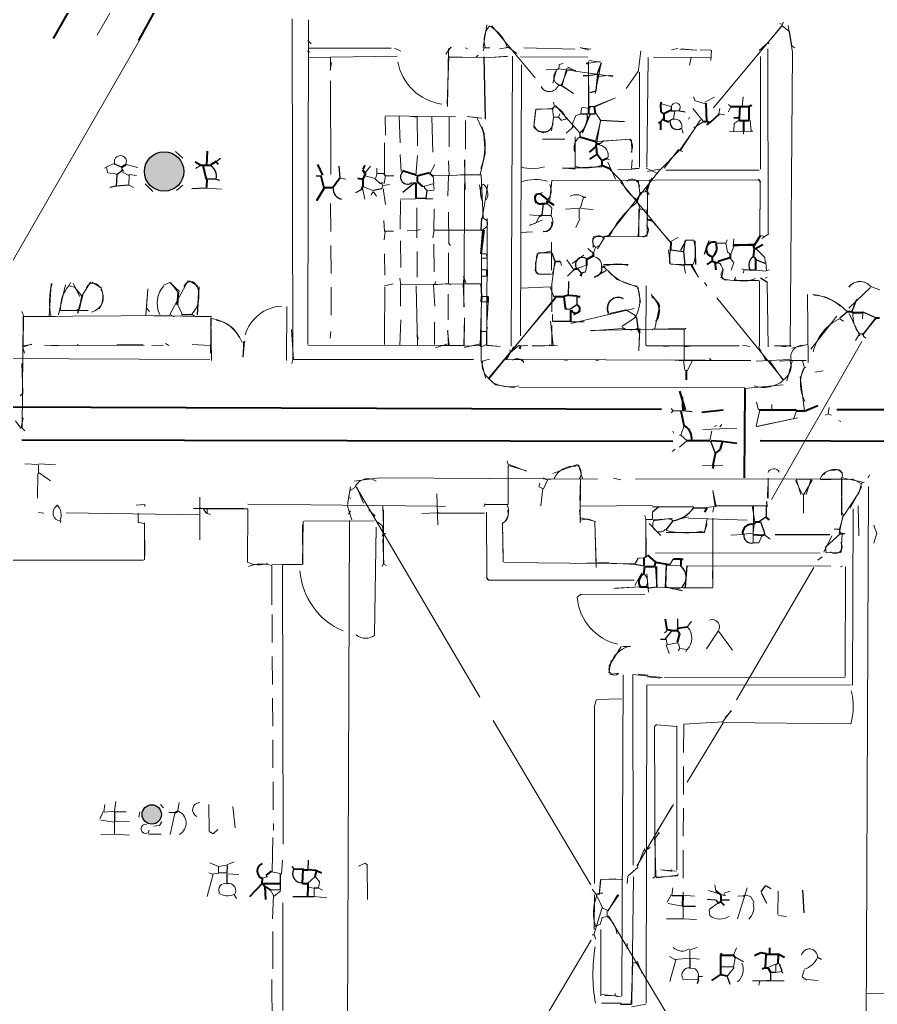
# Model space of a CAD drawing. Header units: millimetres. Extents: x -23299 to 140949, y -27274 to 87783.
# Drawn here: x 34477 to 48151, y 6470 to 22168 of the extents above; entities that cross this region are included whole.
import ezdxf

# ---------------------------------------------------------------- set-up
doc = ezdxf.new("R2010")
doc.units = ezdxf.units.MM
doc.linetypes.add('DASHED', pattern=[666.674799, 446.523571, -220.151228])
for name, color, linetype, lineweight in [('A_DASHED', 8, 'DASHED', 18), ('A_HATCH', 252, 'CONTINUOUS', 15), ('A_MED', 9, 'CONTINUOUS', 20), ('A_THIN', 8, 'CONTINUOUS', 15), ('P_DASHED', 200, 'DASHED', 20), ('P_NOMARK', 6, 'CONTINUOUS', 35), ('SYM', 4, 'CONTINUOUS', 25), ('TEXT_SHAPE', 7, 'CONTINUOUS', 30)]:
    doc.layers.add(name, color=color, linetype=linetype, lineweight=lineweight)

msp = doc.modelspace()

# ---------------------------------------------------------------- hatches: boundary and pattern name
at = {"layer": 'TEXT_SHAPE'}
h = msp.add_hatch(color=7, dxfattribs=at)
h.dxf.hatch_style = 1
edge = h.paths.add_edge_path()
edge.add_arc((36780, 19748), 314, 0, 360)
h = msp.add_hatch(color=7, dxfattribs=at)
h.dxf.hatch_style = 1
edge = h.paths.add_edge_path()
edge.add_arc((36583, 9497), 154, 0, 360)

# ---------------------------------------------------------------- linework, layer by layer
at = {"layer": 'A_DASHED', "lineweight": 15}
for p, q in [((39433, 19236), (39446, 17398)), ((38501, 12684), (38522, 9246))]:
    msp.add_line(p, q, dxfattribs=at)
at = {"layer": 'A_HATCH', "lineweight": 15}
for p, q in [((40308, 20326), (40307, 20626)), ((40527, 20627), (40546, 20206)), ((40816, 20615), (40818, 20155)), ((41049, 20615), (41067, 20053)), ((41324, 20615), (41326, 20138)), ((40549, 18641), (40554, 18215)), ((41079, 18590), (41084, 18147)), ((40295, 18436), (40298, 18096)), ((40816, 18470), (40813, 18062)), ((41316, 18453), (41313, 17960))]:
    msp.add_line(p, q, dxfattribs=at)
at = {"layer": 'A_HATCH', "lineweight": 20}
for p, q in [((41586, 20563), (41585, 20104)), ((41878, 20342), (41900, 20036))]:
    msp.add_line(p, q, dxfattribs=at)
at = {"layer": 'A_MED', "lineweight": 20}
for p, q in [((35715, 21922), (37690, 25384)), ((39080, 22164), (39084, 21721)), ((41925, 22087), (41869, 21723)), ((46634, 22094), (46634, 22060)), ((46638, 22066), (46751, 21981)), ((46731, 22076), (46798, 21652)), ((36381, 21829), (33900, 17517)), ((46751, 21976), (46786, 21753)), ((44380, 21669), (44340, 21329)), ((46790, 21753), (46835, 21719)), ((42244, 21581), (41890, 21557)), ((43536, 21572), (42464, 21573)), ((43556, 21519), (43735, 21488)), ((44497, 21567), (44475, 19814)), ((46287, 21580), (46286, 19785)), ((46764, 16954), (46800, 21651)), ((43038, 21374), (42979, 21156)), ((43935, 21264), (43074, 21385)), ((43214, 21367), (43110, 21118)), ((43196, 21379), (43125, 21124)), ((43193, 21387), (43346, 21357)), ((43212, 21415), (43345, 21348)), ((43547, 21476), (43732, 21501)), ((43652, 20991), (43748, 21481)), ((39434, 21194), (39439, 19698)), ((43686, 21260), (43937, 21281)), ((44361, 21329), (44358, 19814)), ((43097, 21130), (43309, 20990)), ((46013, 20938), (45998, 20784)), ((42704, 20729), (42673, 20462)), ((42987, 20750), (42703, 20735)), ((42969, 20745), (42715, 20740)), ((43003, 20784), (42969, 20750)), ((42974, 20751), (42989, 20615)), ((43562, 20784), (43630, 20784)), ((44701, 20830), (44869, 20776)), ((45210, 20754), (45377, 20548)), ((45237, 20877), (45406, 20826)), ((45813, 20785), (45780, 20699)), ((45781, 20818), (45815, 20784)), ((41612, 20624), (41778, 20605)), ((41773, 20596), (41888, 20344)), ((42700, 20717), (42674, 20462)), ((42957, 20398), (42988, 20614)), ((42985, 20614), (43070, 20614)), ((43089, 20665), (43068, 20615)), ((43068, 20612), (43117, 20560)), ((43339, 20632), (43292, 20511)), ((43426, 20666), (43340, 20633)), ((43661, 20676), (43737, 20568)), ((44917, 20716), (45002, 20716)), ((45629, 20668), (45713, 20650)), ((46122, 20565), (46141, 20393)), ((43288, 20446), (43188, 20359)), ((43742, 20560), (43656, 20224)), ((43739, 20561), (43672, 20185)), ((45035, 20427), (45053, 20359)), ((43798, 20230), (44203, 20265)), ((44231, 20251), (44239, 20052)), ((46135, 20381), (45796, 20385)), ((46016, 20392), (46016, 20341)), ((46135, 20392), (46169, 20392)), ((44982, 20098), (44754, 19802)), ((40822, 20003), (40791, 19679)), ((41898, 20036), (41818, 19698)), ((43845, 19949), (43879, 19931)), ((40070, 19830), (39985, 19728)), ((41095, 19860), (41019, 19711)), ((41558, 17586), (41575, 19934)), ((43852, 19895), (43976, 19625)), ((44244, 19934), (44232, 19797)), ((39575, 19641), (39677, 19624)), ((39978, 19677), (40149, 19634)), ((40142, 19634), (40229, 19552)), ((40169, 19713), (40288, 19713)), ((40311, 19677), (40286, 19556)), ((41869, 19006), (41833, 19694)), ((44557, 19645), (44452, 19422)), ((39947, 19507), (40117, 19439)), ((40266, 19527), (40249, 19476)), ((40372, 19539), (40271, 19522)), ((40273, 19478), (40310, 19220)), ((40935, 19479), (40968, 19445)), ((44336, 19607), (44364, 19405)), ((39947, 19461), (39978, 19304)), ((40114, 19425), (40083, 19373)), ((40947, 19310), (41065, 19310)), ((44487, 19426), (44368, 19410)), ((44329, 19257), (44368, 19150)), ((44358, 19151), (44339, 18707)), ((44351, 19150), (44349, 18712)), ((44367, 19147), (44469, 19130)), ((44476, 19134), (44489, 18980)), ((40861, 18823), (40810, 18807)), ((43797, 18704), (43725, 18570)), ((44974, 18693), (44853, 18630)), ((43660, 18535), (43626, 18450)), ((45094, 18651), (45224, 18652)), ((45111, 18657), (45225, 18649)), ((41835, 16717), (41840, 18436)), ((41840, 18368), (41925, 18368)), ((41913, 18432), (41928, 18369)), ((42723, 18419), (42698, 18164)), ((42743, 18450), (42704, 18300)), ((42950, 18478), (42724, 18433)), ((42959, 18453), (42755, 18451)), ((43473, 18414), (43285, 18282)), ((44821, 18498), (44848, 18281)), ((44848, 18504), (44840, 18283)), ((42701, 18299), (42710, 18129)), ((42956, 17908), (43009, 18317)), ((43020, 18314), (42974, 18109)), ((43099, 18312), (43114, 18249)), ((43521, 18247), (43500, 18145)), ((44178, 18265), (43786, 18265)), ((44854, 18275), (45073, 18246)), ((44855, 18271), (45075, 18263)), ((45068, 18264), (45095, 18126)), ((41561, 18078), (41551, 17959)), ((41555, 18080), (41589, 17971)), ((41840, 18181), (41924, 18181)), ((41921, 18093), (41938, 18076)), ((42699, 18160), (42750, 18108)), ((42720, 18118), (42957, 18110)), ((42754, 18112), (42957, 18112)), ((43313, 18180), (43211, 18078)), ((34981, 17961), (34945, 17440)), ((35210, 17940), (35095, 17462)), ((35285, 17977), (35264, 17928)), ((35265, 17926), (35350, 17904)), ((35328, 17960), (35436, 17756)), ((35349, 17903), (35461, 17768)), ((35476, 17769), (35606, 17982)), ((35628, 17982), (35787, 17888)), ((36873, 17978), (36771, 17933)), ((37161, 18007), (36870, 17470)), ((37005, 17820), (36880, 17976)), ((37187, 18004), (37315, 17918)), ((41547, 17959), (41564, 17586)), ((42937, 17907), (42993, 17750)), ((48041, 17915), (48192, 17860)), ((36523, 17875), (36490, 17458)), ((44548, 17788), (44676, 17627)), ((47047, 16703), (47037, 17788)), ((37001, 17624), (37069, 17471)), ((41819, 16965), (41838, 17670)), ((44683, 17615), (44603, 17243)), ((34519, 15663), (34534, 17433)), ((36873, 17450), (34548, 17434)), ((35432, 17556), (35381, 17540)), ((43192, 17551), (43260, 17551)), ((44272, 17561), (43265, 17326)), ((43854, 17478), (44139, 17542)), ((44144, 17540), (44293, 17449)), ((47503, 17443), (47089, 16916)), ((47918, 17499), (47917, 17396)), ((40553, 17381), (40540, 16973)), ((42941, 17360), (42982, 16978)), ((43259, 17351), (43479, 17351)), ((44288, 17420), (44079, 17275)), ((47560, 17395), (47610, 17359)), ((38811, 17228), (38844, 16745)), ((41835, 17194), (41813, 16973)), ((44090, 17244), (43579, 17205)), ((43579, 17212), (45069, 17242)), ((44092, 17227), (44351, 17227)), ((44597, 17242), (44564, 17224)), ((45069, 16733), (45071, 17227)), ((45071, 17227), (45070, 16955)), ((38044, 17024), (38041, 16786)), ((41920, 16987), (41834, 16954)), ((42439, 16978), (42309, 16869)), ((42917, 16985), (42968, 16969)), ((46465, 14518), (47903, 17035)), ((41841, 16719), (41902, 16454)), ((42239, 16754), (42171, 16731)), ((45063, 16732), (45083, 16578)), ((45200, 16726), (45118, 16571)), ((46795, 16724), (46711, 16408)), ((46984, 16613), (46931, 16477)), ((41944, 16454), (42064, 16348)), ((42068, 16348), (42374, 16299)), ((46650, 16346), (46033, 16286)), ((46921, 16476), (46990, 15934)), ((42441, 16311), (46032, 16306)), ((46227, 16068), (46256, 15947)), ((46471, 16035), (46471, 15950)), ((44896, 15933), (44862, 15899)), ((44896, 15933), (45031, 15933)), ((46280, 15947), (46222, 15686)), ((46813, 15801), (46862, 15933)), ((34534, 15819), (34503, 15665)), ((46884, 15819), (46219, 15681)), ((46233, 15683), (46809, 15805)), ((45513, 15612), (45480, 15458)), ((45115, 15455), (44997, 15352)), ((45026, 15538), (45114, 15457)), ((34559, 15088), (34779, 15077)), ((34779, 15068), (34778, 14932)), ((45535, 15068), (45365, 15058)), ((45536, 15068), (45689, 15058)), ((40216, 14861), (39812, 14809)), ((43688, 14844), (40216, 14865)), ((47583, 14846), (44298, 14840)), ((46409, 14856), (46413, 14537)), ((47246, 14831), (47584, 14843)), ((47589, 14866), (47921, 14793)), ((39750, 14718), (39702, 14440)), ((39853, 14717), (39960, 14458)), ((42818, 14692), (42788, 14419)), ((45526, 14659), (45583, 14407)), ((45531, 14659), (45566, 14401)), ((46973, 14610), (46972, 14299)), ((46973, 14605), (46972, 14299)), ((47967, 4551), (48009, 14727)), ((37350, 14385), (37418, 14367)), ((37467, 14297), (37518, 14281)), ((39697, 14429), (39771, 14192)), ((40266, 14419), (40280, 14080)), ((41131, 14320), (41148, 14303)), ((41921, 14318), (41926, 13279)), ((44567, 14317), (44566, 14197)), ((44567, 14402), (45228, 14402)), ((44669, 14403), (45228, 14399)), ((45549, 14405), (45430, 14392)), ((47847, 14418), (47858, 13939)), ((35131, 14183), (35130, 14149)), ((38995, 14165), (38988, 13484)), ((39689, 1144), (39734, 14182)), ((42174, 14130), (42184, 13517)), ((43648, 14146), (43671, 13509)), ((44511, 14134), (44701, 13943)), ((45139, 14243), (44889, 14176)), ((45439, 14132), (45389, 13989)), ((45439, 14209), (45395, 13990)), ((45529, 13125), (45530, 14223)), ((46186, 14130), (46171, 13976)), ((47604, 14272), (47541, 13977)), ((47612, 14266), (47550, 14043)), ((45378, 13993), (44785, 13993)), ((46174, 13980), (46021, 13965)), ((48095, 14108), (48143, 13971)), ((46005, 13962), (45818, 13952)), ((46312, 13941), (46264, 13826)), ((46346, 13961), (46443, 13888)), ((44615, 13670), (47240, 13662)), ((44428, 13586), (44343, 13582)), ((44897, 13565), (44847, 13485)), ((38498, 13467), (38496, 12837)), ((38973, 13484), (38668, 13484)), ((38677, 9025), (38670, 13471)), ((44395, 13351), (44285, 13145)), ((44850, 13470), (45020, 13459)), ((45524, 13381), (45530, 13114)), ((44276, 13120), (43951, 13097)), ((44358, 13126), (43969, 13103)), ((45510, 13108), (44629, 13113)), ((45527, 13112), (45053, 13105)), ((44446, 13006), (43426, 12997)), ((44468, 6488), (44474, 11559)), ((44074, 11342), (43672, 11327)), ((43640, 11202), (43642, 8394)), ((42026, 10997), (43581, 8377)), ((44633, 10933), (44599, 10899)), ((44600, 10896), (44610, 8508)), ((44952, 8615), (44957, 10908)), ((45691, 10960), (45120, 10009)), ((37878, 9623), (37912, 9281)), ((44237, 6471), (44263, 8500)), ((44628, 8486), (44963, 8528)), ((44891, 8326), (44875, 8207)), ((45560, 8377), (45577, 8275)), ((46076, 8327), (45923, 7833)), ((43692, 8180), (43768, 8006)), ((44028, 8215), (43857, 7960)), ((44864, 8214), (44800, 8096)), ((45048, 8211), (45234, 8193)), ((45708, 8205), (45458, 8285)), ((45804, 8276), (45703, 8240)), ((45928, 8195), (46013, 8198)), ((46048, 8210), (46133, 8188)), ((46135, 8185), (46185, 8088)), ((46570, 8274), (46566, 7900)), ((44814, 8076), (45047, 8035)), ((45609, 8083), (45475, 7987)), ((43843, 7870), (43758, 7852)), ((43844, 7968), (43843, 7866)), ((45469, 7984), (45479, 7882)), ((46575, 7885), (46705, 7870)), ((44792, 7832), (45046, 7832)), ((45046, 7835), (45267, 7824)), ((43743, 7662), (43741, 6607)), ((42130, 5036), (43589, 7494)), ((44838, 7233), (44924, 7185)), ((45280, 7376), (45162, 7339)), ((45162, 7338), (45162, 7202)), ((45908, 7372), (45858, 7253)), ((44939, 7181), (44844, 6831)), ((45161, 7207), (44925, 7184)), ((45162, 7203), (45314, 7192)), ((45652, 7066), (45856, 7066)), ((45885, 7203), (45858, 7066)), ((45898, 7215), (46016, 7148)), ((46529, 7110), (46410, 7059)), ((47195, 7220), (47262, 7184)), ((45868, 7056), (45761, 6924)), ((46619, 6992), (46534, 6977)), ((46987, 7016), (46952, 6914)), ((45047, 6867), (45296, 6860)), ((46668, 6845), (46160, 6846)), ((46448, 6854), (46279, 6841)), ((46952, 6906), (47021, 6857)), ((47024, 6866), (47210, 6848)), ((48818, 6635), (47988, 6641))]:
    msp.add_line(p, q, dxfattribs=at)
for centre, radius, start, end in [((43129, 21252), 136, 133.7611, 245.8087), ((44939, 20770), 70.2, 319.131, 182.27), ((44923, 20471), 112, 338.3621, 102.1), ((42830, 20577), 198, 217.6971, 303.9916), ((42827, 20522), 152, 202.3996, 3.0264), ((44058, 20144), 188, 332.7049, 37.7505), ((43701, 20012), 159, 337.0038, 81.1158), ((43519, 20478), 674, 254.6906, 291.0335), ((43613, 18249), 141, 353.4457, 87.7195), ((44008, 17696), 577, 73.4056, 110.7694), ((35648, 17576), 520, 137.4331, 184.4965), ((35647, 17857), 112, 25.6188, 179.0152), ((35483, 17747), 322, 324.5149, 30.7533), ((37078, 17647), 409, 137.4129, 205.6905), ((37067, 17650), 398, 136.7324, 194.5167), ((36910, 17761), 426, 317.3156, 20.4162), ((47874, 17771), 221, 68.582, 142.1027), ((47877, 17781), 214, 38.012, 144.7182), ((35570, 17741), 240, 282.5323, 32.6999), ((43846, 17696), 520, 330.9772, 21.5547), ((47111, 17116), 662, 47.0212, 87.5394), ((44218, 17477), 255, 238.9186, 294.7208), ((42118, 16665), 266, 168.9596, 230.5161), ((46521, 16641), 254, 299.6166, 20.9341), ((42297, 16915), 599, 240.4052, 283.3507), ((46499, 14910), 98.5, 27.099, 156.7725), ((40031, 14620), 230, 55.0943, 156.6258), ((42108, 14288), 160, 293.7029, 22.018), ((44684, 14115), 115, 140.7064, 319.2104), ((45106, 15304), 1318, 255.8883, 281.7147), ((44326, 13211), 161, 330.5384, 49.6513), ((44921, 13361), 268, 239.3574, 299.1222), ((46781, 11220), 987, 343.7175, 14.5851), ((45939, 8010), 243, 311.5162, 17.5985), ((45639, 8097), 268, 234.628, 303.4428), ((46361, 6948), 2744, 170.7878, 189.7016), ((45039, 7530), 211, 227.0069, 302.787), ((47069, 7223), 130, 358.1494, 166.855), ((45745, 7024), 267, 312.0947, 22.7197), ((46876, 7371), 358, 287.7829, 334.5262), ((45148, 6940), 112, 83.2748, 211.3227), ((45194, 6941), 105, 344.5622, 107.0386)]:
    msp.add_arc(centre, radius, start, end, dxfattribs=at)
at = {"layer": 'A_THIN', "lineweight": 15}
for p, q in [((38820, 22181), (38831, 16752)), ((39083, 22164), (39073, 16990)), ((42695, 21239), (42007, 22068)), ((46626, 22066), (45541, 20761)), ((46630, 22063), (46409, 21808)), ((46599, 22109), (46632, 22091)), ((46654, 22127), (46636, 22093)), ((39074, 21837), (39124, 21785)), ((39059, 21666), (39110, 21650)), ((39094, 21714), (40398, 21714)), ((40452, 21711), (40521, 21680)), ((40454, 21715), (40556, 21665)), ((41352, 21729), (41273, 21616)), ((41300, 20785), (41314, 21704)), ((41363, 21724), (41318, 21707)), ((41583, 21719), (41617, 21701)), ((41883, 21722), (41869, 21671)), ((41889, 21721), (41974, 21721)), ((42261, 21724), (42126, 21702)), ((42266, 21727), (42404, 21628)), ((43329, 21698), (42516, 21720)), ((43413, 21717), (43582, 21699)), ((43415, 21724), (43544, 21683)), ((44971, 21706), (44870, 21685)), ((45005, 21697), (45276, 21679)), ((45023, 21702), (45259, 21681)), ((45328, 21687), (45497, 21684)), ((45497, 21516), (45509, 21680)), ((46406, 21796), (46266, 21677)), ((46407, 21703), (46411, 18758)), ((46409, 21802), (46426, 21785)), ((40495, 21584), (39089, 21563)), ((39432, 21564), (39431, 21364)), ((41317, 21585), (41292, 20819)), ((41312, 21573), (41753, 21566)), ((41317, 21570), (41888, 21567)), ((41787, 21602), (41753, 21568)), ((42262, 21587), (41974, 21566)), ((42336, 21585), (42311, 16965)), ((45497, 21566), (44582, 21569)), ((45182, 21566), (45159, 21444)), ((39449, 21486), (39425, 21365)), ((42463, 17130), (42477, 21448)), ((42870, 21369), (43022, 21374)), ((43077, 21448), (43072, 21380)), ((43141, 21469), (43078, 21453)), ((43545, 20770), (43548, 21499)), ((43551, 20784), (43547, 21465)), ((44334, 21335), (44146, 21069)), ((43119, 21118), (43309, 20989)), ((43976, 20921), (43630, 20783)), ((43975, 20923), (43634, 20775)), ((45221, 20936), (45241, 20887)), ((45555, 20932), (45401, 20850)), ((42990, 20853), (43006, 20785)), ((43018, 20800), (43403, 20370)), ((43436, 20763), (43423, 20666)), ((43546, 20758), (43444, 20768)), ((45640, 20751), (45625, 20665)), ((41427, 20619), (40309, 20633)), ((40681, 20630), (40816, 20611)), ((41612, 20624), (41848, 20599)), ((43120, 20564), (43188, 20582)), ((44921, 20715), (44901, 20580)), ((45331, 20573), (45010, 20078)), ((45156, 20612), (45138, 20579)), ((45948, 20565), (45869, 20513)), ((45242, 20433), (45001, 20085)), ((45377, 20540), (45226, 20444)), ((45867, 20512), (45863, 20392)), ((42814, 20261), (43170, 20265)), ((43335, 19815), (43335, 20301)), ((43680, 20228), (44220, 20262)), ((40292, 20206), (40295, 19713)), ((43727, 20190), (43794, 20243)), ((40541, 20018), (40557, 19746)), ((44996, 20088), (44685, 19770)), ((44997, 20082), (45048, 20066)), ((40170, 19798), (40169, 19713)), ((41314, 19917), (41324, 19679)), ((41579, 19457), (41571, 19934)), ((43133, 19806), (43334, 19785)), ((43134, 19801), (43337, 19801)), ((43886, 19781), (44079, 19589)), ((44236, 19786), (44015, 19778)), ((44466, 19800), (44649, 19715)), ((44675, 19783), (44489, 19745)), ((40171, 19712), (40153, 19644)), ((40305, 19679), (40440, 19679)), ((41829, 19696), (41067, 19685)), ((41071, 19679), (41079, 19543)), ((41312, 19679), (41306, 19355)), ((41507, 19696), (41825, 19695)), ((43873, 18740), (44683, 19774)), ((46268, 19769), (44777, 19770)), ((40235, 19558), (40269, 19540)), ((40236, 19565), (40270, 19565)), ((40897, 19508), (40931, 19508)), ((41065, 19549), (40929, 19515)), ((40931, 19508), (40931, 19474)), ((41073, 19543), (41083, 19458)), ((41808, 19535), (41843, 19287)), ((41850, 18999), (41940, 19541)), ((46250, 19612), (42964, 19606)), ((44847, 18619), (44054, 19580)), ((40119, 19425), (40168, 19356)), ((40795, 19312), (40545, 19305)), ((41078, 19449), (40965, 19437)), ((44483, 18725), (44488, 19388)), ((44488, 19406), (44486, 19133)), ((44487, 19388), (44521, 19388)), ((40550, 19287), (40541, 18828)), ((40808, 18692), (40811, 19168)), ((41085, 19151), (41078, 18811)), ((41317, 18606), (41312, 19100)), ((41931, 18998), (41924, 16985)), ((40281, 18964), (40294, 18793)), ((44557, 18966), (44853, 18620)), ((40304, 18793), (40289, 18657)), ((40301, 18794), (40436, 18794)), ((40809, 18814), (40656, 18803)), ((41084, 18810), (41063, 18691)), ((41857, 18810), (41080, 18811)), ((41656, 18810), (41842, 18810)), ((43617, 18691), (43622, 18536)), ((43620, 18707), (44332, 18710)), ((43800, 18697), (43688, 18516)), ((43891, 18711), (44332, 18706)), ((44479, 18715), (44332, 18705)), ((41313, 18603), (41347, 18569)), ((43724, 18568), (43656, 18533)), ((41841, 18437), (41909, 18433)), ((43533, 18519), (43616, 18449)), ((43199, 18341), (43311, 18179)), ((43514, 18256), (43378, 18207)), ((43797, 18223), (44001, 18026)), ((41839, 18079), (41924, 18079)), ((36873, 17978), (36771, 17933)), ((40433, 17957), (40293, 17924)), ((40293, 17092), (40297, 17909)), ((40538, 18045), (40555, 17943)), ((40551, 17943), (40550, 17602)), ((41839, 17958), (40552, 17948)), ((40821, 16977), (40801, 17926)), ((41075, 17942), (41094, 17602)), ((41112, 17993), (41091, 17943)), ((41313, 17964), (41093, 17941)), ((41312, 17958), (41346, 17940)), ((41555, 17959), (41834, 17959)), ((42939, 17909), (42469, 17889)), ((44004, 18026), (44342, 17896)), ((44335, 17903), (44374, 17662)), ((44464, 17925), (44460, 16972)), ((46273, 18005), (46274, 16963)), ((46396, 17975), (46412, 16954)), ((36523, 17875), (36498, 17569)), ((41310, 17789), (41309, 17381)), ((41838, 17755), (41939, 17755)), ((41969, 16452), (43018, 17746)), ((38733, 16735), (38737, 17594)), ((41837, 17670), (41939, 17670)), ((41946, 17670), (41929, 17380)), ((41955, 16458), (43027, 17734)), ((46648, 16431), (45595, 17731)), ((34514, 17517), (34549, 17432)), ((34538, 17434), (34532, 16974)), ((35043, 17433), (34552, 17433)), ((35569, 17529), (35129, 17533)), ((36497, 17566), (36549, 17516)), ((37534, 17433), (36622, 17445)), ((36872, 17465), (36940, 17431)), ((37228, 17465), (37278, 17431)), ((37280, 17435), (37534, 17428)), ((42971, 17466), (42971, 17363)), ((43163, 17560), (43191, 17548)), ((47703, 17481), (47870, 17127)), ((37532, 17416), (37520, 16853)), ((37535, 16735), (37525, 17415)), ((41090, 17347), (41089, 16989)), ((41569, 17415), (41560, 16972)), ((41568, 17415), (41562, 16972)), ((39440, 17195), (39426, 17092)), ((40294, 17245), (40293, 16990)), ((40815, 17159), (40830, 17074)), ((41299, 17211), (41324, 16978)), ((41302, 17211), (41312, 16973)), ((41835, 17194), (41920, 17194)), ((41936, 17262), (41918, 17194)), ((41920, 17194), (41919, 16989)), ((44364, 17244), (44351, 16887)), ((44360, 17176), (44351, 16887)), ((44597, 17229), (45071, 17234)), ((45103, 17247), (45070, 17229)), ((47866, 17158), (47805, 17052)), ((47865, 17158), (47899, 17158)), ((47899, 17158), (47933, 17158)), ((47933, 17158), (47933, 17124)), ((47933, 17124), (47967, 17090)), ((34521, 16970), (34556, 16852)), ((34669, 16989), (34534, 16970)), ((34668, 16994), (34536, 16953)), ((34872, 16979), (35092, 16970)), ((34872, 16976), (36464, 16973)), ((35396, 16989), (35430, 16971)), ((36024, 16983), (36447, 16982)), ((36770, 16980), (36583, 16971)), ((36803, 17007), (36854, 16974)), ((37514, 16971), (37227, 16991)), ((38072, 17044), (38039, 17026)), ((41563, 16971), (39079, 16979)), ((41105, 16938), (41302, 17001)), ((41190, 16972), (41563, 16972)), ((41564, 16960), (41817, 16975)), ((41570, 16941), (41819, 17000)), ((41918, 16980), (42137, 16957)), ((41918, 16973), (42138, 16959)), ((42580, 16981), (42461, 16969)), ((42647, 16960), (43054, 16973)), ((42647, 16966), (42867, 16971)), ((44464, 16968), (45950, 16969)), ((44968, 16971), (44746, 16956)), ((45172, 16965), (45070, 16951)), ((46000, 16978), (46120, 16957)), ((46257, 16955), (46361, 16757)), ((46510, 16973), (46697, 16954)), ((46510, 16967), (46780, 16970)), ((47039, 16990), (46786, 16930)), ((42306, 16871), (42236, 16753)), ((42350, 16952), (42243, 16753)), ((42289, 16903), (42306, 16869)), ((32199, 16772), (37509, 16750)), ((34514, 16685), (34529, 16225)), ((38834, 16752), (38815, 16684)), ((39817, 16749), (38826, 16749)), ((38835, 16748), (41715, 16748)), ((41967, 16756), (41849, 16722)), ((42240, 16749), (45408, 16739)), ((42483, 16755), (42516, 16703)), ((43137, 16750), (43205, 16732)), ((43715, 16746), (43664, 16730)), ((44849, 16745), (45068, 16731)), ((44849, 16745), (45068, 16730)), ((45069, 16735), (46136, 16734)), ((45408, 16746), (45187, 16731)), ((45475, 16767), (45509, 16733)), ((46221, 16726), (46757, 16749)), ((46356, 16750), (46458, 16716)), ((46446, 16708), (46643, 16427)), ((46762, 16736), (46593, 16726)), ((46763, 16734), (46949, 16731)), ((46763, 16733), (47017, 16733)), ((46957, 16730), (46989, 16616)), ((47017, 16629), (46984, 16611)), ((47289, 16567), (47154, 16546)), ((34534, 16221), (34483, 16170)), ((44862, 15967), (44896, 15933)), ((47368, 15884), (47318, 15863)), ((47383, 15984), (47365, 15882)), ((47369, 15884), (47419, 15863)), ((34411, 15771), (34495, 15653)), ((45588, 15698), (45554, 15680)), ((45674, 15712), (45640, 15678)), ((47537, 15778), (47570, 15760)), ((34510, 15663), (34561, 15612)), ((44892, 15609), (44909, 15575)), ((44996, 15542), (45029, 15542)), ((45068, 15683), (45019, 15546)), ((45911, 15654), (45368, 15632)), ((44928, 15319), (44879, 15283)), ((34780, 15085), (35050, 15072)), ((42252, 15135), (42269, 15050)), ((42280, 15074), (42556, 14970)), ((42979, 14933), (43363, 15077)), ((43387, 15072), (43451, 14855)), ((34765, 14932), (34763, 14540)), ((34786, 14944), (34968, 14818)), ((42263, 14436), (42266, 15049)), ((42270, 15062), (42557, 14976)), ((42265, 14760), (42263, 14436)), ((42770, 14777), (42757, 14727)), ((42824, 14861), (42892, 14828)), ((42893, 14827), (42831, 14688)), ((43010, 14848), (42891, 14835)), ((43688, 14844), (43010, 14845)), ((43420, 14844), (43410, 14504)), ((43414, 14147), (43417, 14844)), ((43945, 14858), (44062, 14832)), ((46845, 14821), (46957, 14597)), ((46856, 14841), (47110, 14841)), ((46860, 14832), (46934, 14597)), ((47114, 14824), (46982, 14600)), ((47091, 14831), (47016, 14596)), ((47581, 14844), (47583, 14316)), ((47584, 14844), (47582, 14269)), ((47585, 14833), (47754, 14842)), ((47755, 14847), (47889, 14775)), ((47898, 14773), (47849, 14603)), ((47939, 14794), (47890, 14774)), ((48027, 14911), (48006, 14861)), ((39744, 14659), (39719, 14557)), ((39825, 14710), (39743, 14663)), ((39840, 14718), (41815, 11369)), ((41143, 14113), (41128, 14607)), ((42759, 14720), (42821, 14686)), ((42818, 14692), (42788, 14419)), ((46405, 14724), (46398, 14537)), ((47843, 14605), (47617, 14264)), ((47904, 14725), (47717, 14381)), ((37348, 13876), (37351, 14557)), ((37351, 14557), (37351, 14386)), ((41128, 14411), (38117, 14445)), ((39722, 14554), (39755, 14536)), ((41888, 14451), (41905, 14434)), ((34775, 14313), (34860, 14298)), ((37343, 14276), (35216, 14303)), ((36335, 14430), (36470, 14439)), ((36368, 14301), (36367, 14148)), ((36470, 14438), (36470, 14404)), ((37249, 14373), (38045, 14373)), ((37409, 14363), (37457, 14293)), ((37418, 14369), (38109, 14369)), ((37469, 14369), (37469, 14301)), ((38113, 14369), (38110, 13518)), ((39754, 14336), (39718, 14286)), ((40044, 14352), (40145, 14250)), ((40277, 13488), (40276, 14352)), ((41128, 14308), (40890, 14293)), ((41265, 14411), (41128, 14399)), ((41886, 14300), (41145, 14300)), ((41467, 14300), (41500, 14300)), ((41893, 14435), (41875, 14401)), ((41901, 14436), (42259, 14436)), ((41908, 14436), (42263, 14436)), ((43404, 14352), (43418, 14198)), ((44567, 14421), (43419, 14413)), ((45547, 14402), (45529, 14317)), ((46380, 14418), (45558, 14419)), ((46159, 14422), (45566, 14410)), ((46154, 14417), (46198, 14161)), ((46159, 14421), (46380, 14413)), ((46174, 13823), (46176, 14414)), ((47580, 14315), (47614, 14264)), ((47768, 14371), (47757, 11559)), ((36369, 14155), (36472, 14129)), ((36469, 14148), (36467, 13558)), ((40128, 14176), (39010, 14175)), ((40190, 14157), (40258, 14106)), ((42173, 14130), (42184, 13602)), ((43426, 14228), (43657, 14169)), ((43668, 13432), (43648, 14164)), ((44446, 14265), (44463, 14197)), ((44462, 14197), (44463, 13600)), ((44462, 14197), (44465, 13619)), ((44464, 14198), (44566, 14197)), ((44577, 14179), (44883, 14221)), ((44583, 14193), (44837, 14211)), ((44839, 14217), (44889, 14182)), ((45142, 14220), (46075, 14191)), ((36468, 14114), (36470, 13621)), ((38989, 14114), (38991, 13484)), ((40134, 12360), (40162, 14079)), ((40259, 14113), (40278, 13977)), ((40273, 13979), (40259, 13927)), ((40279, 13977), (40313, 13977)), ((47326, 13759), (47564, 13974)), ((47462, 14044), (47547, 14044)), ((47593, 13976), (47573, 13686)), ((48146, 13979), (48098, 13824)), ((40266, 13892), (40282, 13484)), ((47428, 13937), (47298, 13679)), ((47325, 13754), (47335, 13668)), ((47574, 13674), (47342, 13667)), ((29644, 13555), (36449, 13550)), ((44291, 13493), (42205, 13513)), ((43869, 13516), (43342, 13499)), ((43869, 13516), (43665, 13502)), ((43903, 13504), (44295, 13482)), ((47273, 13602), (47205, 13552)), ((38498, 13467), (38496, 12837)), ((38990, 13487), (38498, 13475)), ((38666, 13467), (38670, 13109)), ((40275, 13485), (40257, 13451)), ((40278, 13485), (40327, 13465)), ((47408, 13453), (45105, 13461)), ((45904, 11324), (47139, 13433)), ((47596, 13463), (47562, 13445)), ((47646, 13448), (47638, 11695)), ((41953, 13234), (44274, 13233)), ((44502, 13039), (44477, 13334)), ((43422, 13010), (43371, 12959)), ((44076, 6607), (44097, 11725)), ((44255, 11725), (44261, 8687)), ((47638, 11676), (44758, 11681)), ((44474, 11559), (47735, 11561)), ((43668, 11317), (43639, 11202)), ((45819, 11153), (45684, 10966)), ((45824, 11150), (45725, 11045)), ((44957, 10901), (44636, 10926)), ((45692, 10972), (45059, 10937)), ((47719, 10939), (45693, 10964)), ((44315, 8673), (44879, 9630)), ((44900, 9658), (44643, 9228)), ((44663, 9194), (44592, 9093)), ((44660, 9208), (44677, 9191)), ((44441, 8955), (44441, 8921)), ((44529, 8968), (44445, 8915)), ((44602, 9092), (44621, 8513)), ((44428, 8927), (44325, 8669)), ((44339, 8659), (44177, 8516)), ((44175, 8513), (44165, 8394)), ((44626, 8512), (44574, 8480)), ((44626, 8498), (44964, 8516)), ((44694, 8615), (44863, 8594)), ((44694, 8612), (44951, 8594)), ((44860, 8612), (44877, 8595)), ((44980, 8548), (44962, 8514)), ((43735, 8457), (43714, 8213)), ((43744, 8458), (43720, 8242)), ((44092, 8463), (43744, 8461)), ((43982, 8468), (43761, 8458)), ((43605, 8306), (43670, 8219)), ((43642, 8215), (43639, 7662)), ((43727, 8241), (43777, 8241)), ((44009, 8217), (43860, 7959)), ((45706, 8221), (45729, 8204)), ((38672, 6370), (38674, 8089)), ((43761, 8007), (43845, 7972)), ((43629, 7580), (43758, 7999)), ((43863, 7882), (46111, 4120)), ((43726, 7744), (43641, 7709)), ((43765, 7847), (43730, 7745)), ((38513, 7629), (38511, 7034)), ((43605, 7577), (43639, 7577)), ((43640, 7577), (43658, 7510)), ((44163, 7441), (44163, 7356)), ((44254, 7135), (44226, 6471)), ((44265, 7138), (44332, 7115)), ((44322, 7159), (44402, 6963)), ((44335, 7113), (44382, 7015)), ((46533, 7100), (46533, 6981)), ((45296, 6913), (45364, 6913)), ((38508, 5592), (38498, 6863)), ((46280, 6844), (46262, 6776)), ((43760, 6627), (44069, 6592)), ((43973, 6609), (43804, 6607)), ((43972, 6605), (44006, 6587)), ((43974, 6641), (43973, 6607)), ((43753, 6488), (44058, 6489)), ((43753, 6488), (44067, 6488)), ((44461, 6473), (44235, 6428))]:
    msp.add_line(p, q, dxfattribs=at)
for centre, radius, start, end in [((42224, 21841), 343, 138.5294, 199.746), ((41615, 21489), 682, 19.6823, 57.7947), ((41329, 21648), 836, 190.3309, 261.637), ((42924, 21171), 151, 209.8617, 342.6629), ((42919, 21155), 136, 205.3911, 306.377), ((42892, 20490), 314, 16.9883, 69.3822), ((43522, 20127), 206, 125.0493, 200.4077), ((42654, 20354), 563, 250.9316, 289.5687), ((44240, 19505), 119, 1.3232, 130.654), ((42121, 19409), 298, 152.8453, 203.8388), ((41740, 19391), 201, 331.3315, 50.9953), ((42700, 18930), 688, 73.9116, 108.9716), ((44673, 19833), 644, 202.1122, 236.9673), ((45220, 18078), 1483, 127.5475, 154.0308), ((41844, 18914), 91.5, 287.2381, 90.664), ((44379, 18816), 122, 289.4535, 42.0407), ((43710, 18623), 98.3, 46.5787, 236.6721), ((44420, 18671), 757, 223.7237, 263.1746), ((35956, 17667), 1005, 163.3032, 193.4264), ((47031, 16908), 882, 43.0458, 84.1146), ((38686, 16965), 637, 93.0437, 163.7222), ((37466, 16809), 596, 20.5992, 83.6773), ((37573, 16942), 431, 22.7702, 84.1433), ((46963, 16783), 193, 88.9397, 193.941), ((42409, 16637), 126, 31.8631, 126.7012), ((43278, 14941), 152, 325.1694, 60.0484), ((43308, 14706), 344, 83.2826, 154.9951), ((47437, 14774), 211, 78.2216, 159.9206), ((47457, 14800), 197, 45.3266, 144.0496), ((47501, 14906), 93.1, 323.0229, 100.976), ((35143, 14306), 134, 123.0063, 264.4894), ((34916, 14274), 223, 336.9017, 45.7517), ((42044, 14327), 229, 303.9926, 26.5339), ((43513, 13949), 255, 58.1634, 111.6068), ((47478, 13767), 112, 228.9937, 35.2801), ((38291, 13901), 424, 245.3035, 288.6041), ((38329, 12920), 570, 72.8117, 110.9744), ((40081, 13468), 1138, 184.4021, 246.8356), ((44195, 13024), 832, 184.815, 257.6152), ((39996, 12554), 248, 232.0372, 306.0762), ((44391, 7933), 764, 161.4637, 196.2835), ((43615, 7562), 383, 4.7635, 53.0588)]:
    msp.add_arc(centre, radius, start, end, dxfattribs=at)
at = {"layer": 'P_DASHED', "lineweight": 20}
for p, q in [((42956, 18623), (42964, 16972)), ((45064, 10930), (45053, 7832))]:
    msp.add_line(p, q, dxfattribs=at)
at = {"layer": 'P_NOMARK', "lineweight": 40}
for p, q in [((37261, 23459), (36370, 21835)), ((35772, 23215), (35009, 21868)), ((46036, 14861), (46043, 16290)), ((44709, 15954), (32987, 15991)), ((50096, 15949), (47504, 15950)), ((34510, 15468), (44893, 15446)), ((45674, 15448), (45911, 15416)), ((46282, 15458), (48993, 15444))]:
    msp.add_line(p, q, dxfattribs=at)
at = {"layer": 'SYM', "lineweight": 15}
for centre, radius, start, end in [((48192, 17442), 429, 172.4269, 221.0294), ((47873, 16714), 759, 114.5124, 168.1503)]:
    msp.add_arc(centre, radius, start, end, dxfattribs=at)
at = {"layer": 'SYM', "lineweight": 20}
for centre, radius, start, end in [((47524, 16363), 598, 155.1846, 208.352), ((46338, 16801), 497, 252.169, 309.1552)]:
    msp.add_arc(centre, radius, start, end, dxfattribs=at)
at = {"layer": 'SYM', "lineweight": 40}
msp.add_arc((44980, 15497), 213, 349.5812, 60.9835, dxfattribs=at)
at = {"layer": 'TEXT_SHAPE', "lineweight": 30}
for p, q in [((41878, 21576), (41899, 20582)), ((43073, 21382), (43023, 21361)), ((43749, 21477), (43680, 21296)), ((43462, 21278), (43547, 21278)), ((43683, 21293), (43548, 21274)), ((43688, 21294), (43661, 21039)), ((43072, 21125), (43123, 21125)), ((43662, 21029), (43565, 20999)), ((44866, 20767), (44866, 20716)), ((43426, 20665), (43528, 20665)), ((43570, 20651), (43445, 20356)), ((43544, 20665), (43646, 20665)), ((43730, 20565), (44120, 20546)), ((43731, 20567), (44120, 20546)), ((44897, 20585), (44829, 20550)), ((44866, 20716), (44917, 20716)), ((45002, 20717), (45086, 20697)), ((43290, 20512), (43289, 20444)), ((43408, 20376), (43407, 20291)), ((37678, 19955), (37611, 19903)), ((35986, 19867), (36105, 19817)), ((39568, 19833), (39580, 19645)), ((43763, 19824), (43338, 19800)), ((44356, 19795), (44237, 19782)), ((36028, 19697), (36015, 19510)), ((36102, 19751), (36034, 19699)), ((37459, 19628), (37611, 19628)), ((37610, 19624), (37661, 19608)), ((39204, 19679), (39288, 19679)), ((40285, 19711), (40303, 19678)), ((46253, 19623), (46286, 19577)), ((36018, 19512), (35917, 19492)), ((36221, 19531), (36018, 19511)), ((37458, 19483), (37221, 19472)), ((40253, 19472), (40116, 19445)), ((40754, 19548), (40586, 19410)), ((44529, 19613), (44478, 19425)), ((39930, 19460), (39829, 19406)), ((40794, 19321), (40947, 19321)), ((40968, 19440), (40955, 19320)), ((42691, 19354), (42701, 19244)), ((43471, 19338), (43505, 19338)), ((44371, 19405), (44325, 19284)), ((42826, 19236), (42804, 19049)), ((41841, 18998), (41830, 18811)), ((43891, 18725), (43790, 18705)), ((45018, 18492), (45106, 18654)), ((45066, 18468), (45087, 18640)), ((45239, 18640), (45251, 18267)), ((45463, 18644), (45392, 18424)), ((42960, 18453), (43008, 18316)), ((44856, 18498), (45060, 18474)), ((45061, 18469), (45080, 18266)), ((45075, 18265), (45211, 18265)), ((46208, 18343), (46359, 18287)), ((43374, 18192), (43427, 18125)), ((43495, 18141), (43432, 18126)), ((43823, 18164), (43637, 18058)), ((46108, 18180), (46210, 18180)), ((46291, 18052), (46399, 17982)), ((37023, 17834), (36876, 17973)), ((37331, 17908), (37309, 17463)), ((41832, 17959), (41839, 17755)), ((43229, 17994), (43221, 17772)), ((48043, 17897), (47696, 17570)), ((48044, 17900), (47828, 17698)), ((35477, 17771), (35398, 17481)), ((35470, 17773), (35427, 17554)), ((43362, 17755), (43362, 17619)), ((43358, 17623), (43257, 17555)), ((47817, 17705), (47745, 17517)), ((37059, 17467), (37229, 17467)), ((43416, 17516), (43307, 17458)), ((47680, 17517), (47551, 17409)), ((47922, 17508), (48124, 17422)), ((42971, 17363), (43259, 17363)), ((42975, 17363), (43259, 17363)), ((44309, 17417), (44332, 17245)), ((48125, 17407), (47912, 17140)), ((48122, 17413), (47932, 17159)), ((38058, 17044), (38036, 16785)), ((45048, 15937), (45201, 15923)), ((45491, 15452), (45558, 15265)), ((46386, 14487), (46389, 14402)), ((44669, 14401), (44565, 14318)), ((45228, 14385), (45431, 14385)), ((46380, 14401), (46379, 14231)), ((44893, 14177), (44780, 14032)), ((46376, 14236), (46274, 14167)), ((46291, 14168), (46357, 13963)), ((47543, 14043), (47559, 13975)), ((47597, 13976), (47631, 13976)), ((46259, 13826), (46174, 13822)), ((46522, 13959), (47394, 13959)), ((44338, 13582), (44291, 13500)), ((44480, 13617), (44431, 13581)), ((44289, 13486), (44426, 13459)), ((44615, 13450), (44635, 13126)), ((44631, 13449), (44629, 13125)), ((44782, 13482), (44768, 13121)), ((44786, 13483), (44775, 13125)), ((45116, 13460), (45086, 13122)), ((41917, 13277), (41951, 13232)), ((44630, 13121), (44511, 13104)), ((44783, 13128), (45038, 13067)), ((44966, 12615), (44965, 12461)), ((44876, 12431), (44771, 12297)), ((44693, 12291), (44778, 12291)), ((35991, 9536), (35990, 9383)), ((37783, 8685), (37782, 8566)), ((38818, 8669), (38853, 8619)), ((39078, 8769), (39070, 8616)), ((37782, 8549), (37781, 8395)), ((38629, 8548), (38628, 8395)), ((39184, 8502), (39067, 8397)), ((38628, 8395), (38628, 8293)), ((39170, 8327), (39238, 8327)), ((46364, 8358), (46296, 8261)), ((46457, 8313), (46373, 8359)), ((38831, 8191), (39068, 8191)), ((39068, 8191), (39170, 8191)), ((43676, 8224), (43675, 8173)), ((43726, 8243), (43676, 8222)), ((44878, 8207), (45048, 8206)), ((46046, 8209), (46012, 8191)), ((46297, 8255), (46382, 8085)), ((46956, 8292), (46980, 7931)), ((45047, 8036), (45250, 8036)), ((45436, 8148), (45573, 8133)), ((45575, 8135), (45609, 8089)), ((45657, 8138), (45793, 8138)), ((45162, 7202), (45161, 7049)), ((46566, 7120), (46533, 7102)), ((46584, 7123), (46628, 7002)), ((45296, 6913), (45296, 6862)), ((45752, 6929), (45798, 6792)), ((46448, 6981), (46533, 6981)), ((46448, 6981), (46448, 6862)), ((46618, 6998), (46651, 6964)), ((45298, 6861), (45280, 6794)), ((44058, 6471), (44227, 6471))]:
    msp.add_line(p, q, dxfattribs=at)
at = {"layer": 'TEXT_SHAPE', "lineweight": 40}
for p, q in [((43513, 21480), (43547, 21462)), ((43545, 20750), (43544, 20665)), ((43565, 20783), (43547, 20749)), ((43634, 20785), (43650, 20666)), ((44696, 20818), (44699, 20699)), ((44697, 20852), (44697, 20818)), ((44862, 20724), (44746, 20667)), ((45419, 20835), (45427, 20546)), ((45815, 20784), (45967, 20784)), ((45960, 20784), (45946, 20597)), ((45967, 20784), (46001, 20784)), ((46001, 20784), (46103, 20784)), ((46103, 20784), (46102, 20562)), ((46153, 20802), (46104, 20782)), ((44739, 20587), (44688, 20536)), ((44700, 20696), (44745, 20662)), ((44744, 20573), (44829, 20539)), ((44747, 20665), (44747, 20580)), ((45629, 20663), (45480, 20523)), ((45865, 20606), (45950, 20602)), ((45950, 20597), (45949, 20563)), ((44662, 20529), (44696, 20529)), ((44696, 20529), (44695, 20410)), ((45373, 20546), (45424, 20546)), ((45425, 20549), (45476, 20533)), ((45476, 20527), (45427, 20491)), ((45949, 20563), (46017, 20562)), ((46017, 20562), (46016, 20392)), ((46017, 20562), (46102, 20562)), ((43410, 20300), (43661, 20223)), ((43657, 20142), (43557, 20054)), ((43674, 20190), (43657, 20139)), ((43658, 20221), (43676, 20188)), ((43669, 20138), (43680, 20019)), ((43678, 20189), (43729, 20189)), ((37469, 20071), (37456, 19850)), ((43676, 20019), (43563, 19943)), ((43685, 20024), (43762, 19916)), ((43844, 19954), (43761, 19917)), ((36172, 19851), (36105, 19815)), ((37274, 19901), (37360, 19853)), ((37358, 19850), (37409, 19850)), ((37396, 19847), (37448, 19626)), ((37409, 19850), (37460, 19850)), ((37460, 19850), (37527, 19850)), ((37608, 19907), (37525, 19854)), ((37608, 19896), (37642, 19862)), ((39223, 19858), (39304, 19687)), ((39982, 19850), (39947, 19782)), ((43760, 19846), (43897, 19792)), ((43761, 19916), (43761, 19848)), ((37459, 19628), (37458, 19492)), ((39277, 19676), (39326, 19489)), ((39584, 19639), (39467, 19484)), ((39863, 19639), (39948, 19624)), ((39944, 19777), (39977, 19726)), ((39949, 19628), (39948, 19509)), ((39978, 19698), (39950, 19627)), ((39983, 19730), (39983, 19696)), ((40581, 19763), (40801, 19693)), ((41013, 19725), (40810, 19675)), ((40813, 19662), (40812, 19577)), ((41015, 19711), (41064, 19675)), ((39335, 19494), (39211, 19282)), ((39338, 19492), (39457, 19492)), ((39944, 19510), (39928, 19459)), ((40745, 19560), (40795, 19560)), ((40795, 19560), (40794, 19321)), ((40815, 19580), (40898, 19510)), ((42793, 19389), (42708, 19379)), ((42892, 19300), (42793, 19383)), ((44488, 19423), (44487, 19388)), ((42827, 19236), (42878, 19236)), ((42887, 19272), (42875, 19237)), ((42895, 19304), (42895, 19270)), ((42898, 19275), (42996, 19218)), ((44318, 19286), (44317, 19252)), ((42808, 19050), (42759, 19030)), ((44486, 18983), (44554, 18967)), ((41877, 18810), (41831, 18437)), ((41859, 18813), (41832, 18437)), ((41842, 18810), (41876, 18810)), ((46283, 18723), (46185, 18567)), ((44857, 18623), (44856, 18503)), ((46177, 18581), (45855, 18563)), ((46199, 18571), (45860, 18571)), ((46174, 18570), (46190, 18519)), ((46326, 18580), (46225, 18527)), ((43619, 18402), (43521, 18345)), ((43619, 18453), (43619, 18402)), ((45516, 18384), (45516, 18316)), ((45803, 18369), (45614, 18311)), ((45805, 18435), (45804, 18367)), ((46189, 18521), (46173, 18384)), ((46181, 18388), (46215, 18354)), ((46194, 18520), (46228, 18520)), ((43009, 18318), (43094, 18314)), ((43517, 18351), (43517, 18248)), ((43771, 18231), (43805, 18231)), ((45515, 18318), (45432, 18263)), ((45517, 18320), (45568, 18303)), ((45563, 18299), (45575, 18179)), ((45567, 18299), (45618, 18299)), ((46211, 18350), (46210, 18180)), ((41924, 18181), (41924, 18096)), ((43348, 18196), (43315, 18178)), ((43347, 18197), (43381, 18197)), ((43435, 18128), (43419, 18077)), ((37005, 17825), (36988, 17620)), ((41838, 17755), (41837, 17670)), ((41939, 17755), (41939, 17670)), ((43006, 17755), (43159, 17755)), ((43155, 17754), (43176, 17568)), ((43226, 17774), (43159, 17756)), ((43227, 17775), (43363, 17764)), ((43362, 17755), (43413, 17755)), ((43178, 17571), (43195, 17553)), ((43260, 17534), (43259, 17363)), ((44293, 17448), (44292, 17414)), ((47681, 17516), (47748, 17516)), ((47746, 17513), (47763, 17496)), ((47765, 17499), (47918, 17499)), ((48121, 17413), (48188, 17413)), ((44327, 17245), (44361, 17177)), ((41820, 16975), (41837, 16958)), ((42464, 16971), (42448, 16920)), ((45102, 16580), (45101, 16427)), ((44995, 16245), (45087, 15948)), ((45040, 16154), (45050, 15933)), ((47202, 16012), (46984, 15921)), ((45021, 15931), (45074, 15677)), ((45691, 15940), (45352, 15907)), ((46268, 15950), (46471, 15950)), ((46471, 15952), (46861, 15946)), ((46471, 15950), (46861, 15950)), ((46861, 15933), (46979, 15933)), ((45114, 15457), (45198, 15457)), ((45198, 15457), (45486, 15457)), ((45504, 15460), (45673, 15450)), ((45677, 15439), (45646, 15320)), ((45573, 15269), (45530, 15066)), ((45648, 15315), (45575, 15262)), ((45539, 15064), (45523, 15013)), ((45433, 14384), (45398, 14316)), ((46212, 14162), (46194, 14128)), ((46209, 14163), (46277, 14163)), ((46377, 14229), (46427, 14193)), ((47563, 13976), (47597, 13976)), ((46175, 13962), (46310, 13951)), ((46345, 13957), (46311, 13939)), ((44428, 13585), (44427, 13466)), ((44486, 13628), (44617, 13520)), ((44613, 13517), (44594, 13449)), ((44615, 13521), (44801, 13486)), ((45021, 13569), (44902, 13565)), ((45021, 13568), (45020, 13466)), ((45021, 13568), (45055, 13568)), ((44440, 13449), (44423, 13330)), ((44444, 13449), (44597, 13449)), ((44800, 13483), (44851, 13483)), ((44358, 13125), (44477, 13125)), ((44476, 13124), (44509, 13106)), ((44766, 12612), (44794, 12441)), ((44813, 12448), (44881, 12432)), ((44880, 12427), (44965, 12427)), ((45117, 12483), (44965, 12464)), ((44965, 12461), (44965, 12427)), ((44967, 12429), (45001, 12378)), ((44997, 12377), (44962, 12241)), ((36989, 9538), (36955, 9521)), ((38341, 8480), (38340, 8395)), ((38487, 8591), (38403, 8522)), ((38849, 8622), (39001, 8630)), ((38991, 8617), (38982, 8395)), ((39002, 8616), (39070, 8616)), ((39070, 8619), (39206, 8608)), ((39202, 8600), (39184, 8498)), ((39207, 8603), (39290, 8566)), ((38341, 8395), (38141, 8186)), ((38354, 8392), (38389, 8343)), ((38357, 8395), (38628, 8395)), ((38388, 8344), (38396, 8139)), ((38392, 8346), (38474, 8291)), ((38984, 8395), (39069, 8395)), ((39069, 8344), (39068, 8191)), ((39069, 8395), (39069, 8344)), ((45048, 8206), (45047, 8036)), ((45576, 8278), (45659, 8208)), ((45658, 8206), (45657, 8138)), ((45658, 8100), (45607, 8084)), ((45657, 8138), (45657, 8104)), ((45657, 8104), (45708, 8053)), ((45669, 7288), (45651, 7255)), ((45653, 7253), (45652, 7066)), ((45653, 7253), (45857, 7253)), ((45858, 7254), (45894, 7205)), ((46296, 7290), (46193, 7242)), ((46383, 7276), (46298, 7291)), ((46373, 7271), (46361, 7049)), ((46382, 7270), (46433, 7270)), ((46433, 7372), (46433, 7270)), ((46433, 7270), (46568, 7270)), ((46568, 7270), (46567, 7117)), ((46571, 7276), (46669, 7219)), ((45652, 7066), (45652, 6947)), ((45652, 6947), (45508, 6848)), ((45651, 6943), (45753, 6926)), ((46363, 7051), (46314, 7030)), ((46364, 7049), (46415, 7049)), ((46413, 7048), (46447, 6980))]:
    msp.add_line(p, q, dxfattribs=at)
at = {"layer": 'TEXT_SHAPE', "lineweight": 15}
for p, q in [((36961, 20064), (37077, 19960)), ((36104, 19816), (36104, 19782)), ((36104, 19782), (36104, 19748)), ((36110, 19786), (36131, 19755)), ((37287, 19796), (37307, 19816)), ((36480, 19548), (36598, 19429)), ((37080, 19530), (36977, 19445)), ((46285, 19541), (46279, 18724)), ((46283, 19575), (46280, 18724)), ((42473, 18776), (42655, 18783)), ((42554, 18779), (42655, 18783)), ((46281, 18727), (46365, 18710)), ((46420, 18752), (46308, 18680)), ((42959, 18623), (42959, 18453)), ((45756, 18656), (45736, 18606)), ((45865, 18674), (45853, 18555)), ((46372, 18300), (46382, 18163)), ((45889, 18060), (45869, 18010)), ((46394, 18063), (46361, 18045)), ((45398, 17977), (45433, 17927)), ((45671, 18035), (45869, 18003)), ((44759, 12391), (44778, 12410)), ((44069, 12172), (43868, 11855)), ((44965, 12233), (44796, 12200)), ((44966, 12241), (44983, 12208)), ((44996, 12139), (44978, 12105)), ((44998, 12141), (45117, 12129)), ((45114, 12122), (45096, 12088)), ((43910, 11953), (43870, 11749)), ((43885, 11730), (44032, 11750)), ((44724, 11678), (44250, 11730)), ((44336, 11736), (44490, 11715)), ((44487, 11693), (44691, 11668)), ((36720, 9655), (36770, 9604)), ((36392, 9537), (36377, 9451)), ((36702, 9323), (36617, 9312)), ((36741, 9379), (36706, 9323)), ((36544, 9248), (36528, 9197)), ((38516, 9127), (38505, 8582)), ((37508, 8728), (37646, 8666)), ((37647, 8668), (37647, 8566)), ((38670, 8769), (38649, 8547)), ((39881, 8673), (39984, 8721)), ((39988, 8721), (40022, 8687)), ((40016, 8684), (40024, 8139)), ((38407, 8512), (38429, 8495)), ((39170, 8327), (39170, 8191)), ((38524, 8208), (38506, 7834))]:
    msp.add_line(p, q, dxfattribs=at)
at = {"layer": 'TEXT_SHAPE', "lineweight": 20}
for p, q in [((35866, 19819), (35832, 19801)), ((35982, 19875), (35864, 19824)), ((35864, 19815), (35878, 19730)), ((36174, 19857), (36361, 19812)), ((37359, 19848), (37310, 19812)), ((35883, 19725), (36037, 19703)), ((36114, 19734), (36218, 19686)), ((36223, 19697), (36215, 19527)), ((36223, 19700), (36341, 19684)), ((36222, 19528), (36290, 19494)), ((37457, 19482), (37695, 19467)), ((42964, 19606), (42926, 19255)), ((42812, 19411), (42694, 19363)), ((43469, 19338), (43418, 19168)), ((42881, 19240), (42959, 19171)), ((42963, 19167), (42950, 19048)), ((43403, 19162), (43182, 19146)), ((43395, 19167), (43399, 18997)), ((43418, 19160), (43623, 19139)), ((42605, 19059), (42759, 19038)), ((42758, 19031), (42713, 18927)), ((42809, 19048), (42944, 19048)), ((43407, 18995), (43343, 18857)), ((42708, 18926), (42606, 18892)), ((42809, 18973), (42607, 18889)), ((45585, 18605), (45738, 18605)), ((45738, 18605), (45760, 18469)), ((45866, 18550), (45815, 18431)), ((45758, 18467), (45803, 18433)), ((45806, 18368), (45858, 18301)), ((46222, 18514), (46355, 18381)), ((46360, 18384), (46364, 18299)), ((45183, 18250), (45299, 18063)), ((45199, 18259), (45293, 18060)), ((45866, 18295), (45819, 18174)), ((45989, 18195), (46022, 18177)), ((46027, 18179), (46011, 18127)), ((46024, 18180), (46108, 18180)), ((46209, 18173), (46379, 18159)), ((46429, 18181), (46380, 18161)), ((45870, 18010), (46260, 18009)), ((45186, 12580), (45115, 12480)), ((44812, 12444), (44778, 12410)), ((45615, 12417), (45425, 12135)), ((45626, 12411), (45841, 12118)), ((44783, 12292), (44798, 12207)), ((44218, 12172), (44095, 12172)), ((44785, 12203), (44830, 12065)), ((44985, 12207), (45001, 12139)), ((35834, 9656), (35818, 9537)), ((36009, 9706), (35987, 9554)), ((37022, 9689), (36993, 9535)), ((37494, 9655), (37500, 9229)), ((35806, 9543), (35753, 9424)), ((35991, 9550), (35822, 9532)), ((35991, 9536), (36177, 9536)), ((36855, 9529), (36956, 9529)), ((36953, 9520), (36875, 9177)), ((35769, 9408), (35989, 9376)), ((35990, 9383), (35989, 9179)), ((36228, 9388), (35990, 9381)), ((35989, 9181), (35769, 9173)), ((35989, 9181), (36226, 9166)), ((36531, 9183), (36735, 9182)), ((37500, 9224), (37562, 9190)), ((37569, 9191), (37638, 9259)), ((37782, 8689), (37647, 8669)), ((37898, 8744), (37779, 8693)), ((37562, 8544), (37465, 8189)), ((37495, 8567), (37544, 8547)), ((37648, 8559), (37545, 8545)), ((37647, 8566), (37782, 8566)), ((37782, 8552), (37969, 8539)), ((38408, 8499), (38341, 8481)), ((38493, 8580), (38630, 8553)), ((39195, 8503), (39261, 8416)), ((39068, 8340), (39170, 8323)), ((39237, 8325), (39305, 8291)), ((39259, 8411), (39244, 8326)), ((37900, 8209), (37932, 8156)), ((38474, 8292), (38525, 8207)), ((38476, 8293), (38628, 8293)), ((38639, 8280), (38537, 8195)), ((39170, 8191), (39372, 8169))]:
    msp.add_line(p, q, dxfattribs=at)
at = {"layer": 'TEXT_SHAPE'}
for centre, radius in [((36780, 19748), 314), ((36583, 9497), 154)]:
    msp.add_circle(centre, radius, dxfattribs=at)
at = {"layer": 'TEXT_SHAPE', "lineweight": 30}
for centre, radius, start, end in [((43233, 20608), 297, 306.9988, 10.9622), ((40957, 20142), 943, 338.4291, 19.6714), ((44959, 20530), 113, 172.8541, 306.0946), ((37431, 19679), 184, 344.1888, 60.4031), ((40661, 19660), 113, 134.3244, 309.8146), ((39646, 19473), 171, 174.3845, 257.5658), ((42848, 18909), 117, 258.4827, 16.0387), ((43449, 18266), 111, 51.1473, 213.8809), ((46253, 18257), 152, 120.758, 208.0274), ((43626, 18201), 135, 273.6911, 11.8103), ((37199, 17883), 107, 13.2819, 165.7161), ((44020, 17564), 175, 60.9538, 204.2429), ((44019, 17567), 172, 60.0234, 201.4212), ((44406, 17525), 272, 321.4041, 56.2953), ((44808, 14689), 516, 278.8984, 323.9911), ((46145, 13946), 124, 173.8973, 283.1596), ((44884, 13281), 219, 317.1914, 53.4846), ((38973, 8553), 145, 152.911, 274.1124)]:
    msp.add_arc(centre, radius, start, end, dxfattribs=at)
at = {"layer": 'TEXT_SHAPE', "lineweight": 20}
for centre, radius, start, end in [((36083, 19906), 95.8, 327.9621, 201.8671), ((42817, 18948), 162, 272.8993, 38.2333), ((44712, 18466), 542, 338.1068, 18.7415), ((45756, 18109), 94.3, 128.6927, 286.9239), ((45522, 12488), 115, 322.8493, 113.9475), ((44934, 12308), 260, 314.2346, 42.8355), ((37347, 9571), 114, 89.9092, 246.8074), ((36924, 9359), 207, 298.5595, 69.5533), ((36486, 9267), 73.2, 79.0546, 302.7494), ((37754, 8294), 103, 74.7395, 206.6129), ((37810, 8284), 113, 319.6877, 104.2962), ((37792, 8486), 286, 239.8938, 290.9923)]:
    msp.add_arc(centre, radius, start, end, dxfattribs=at)
at = {"layer": 'TEXT_SHAPE', "lineweight": 15}
for centre, radius, start, end in [((42736, 19443), 215, 318.7302, 26.9269), ((43350, 19153), 224, 56.7715, 116.094), ((45511, 18155), 178, 325.6075, 53.513), ((46023, 18493), 491, 252.5094, 292.5557), ((44275, 11803), 380, 98.6661, 157.4213), ((43961, 11807), 88.9, 153.2017, 311.6984)]:
    msp.add_arc(centre, radius, start, end, dxfattribs=at)
at = {"layer": 'TEXT_SHAPE', "lineweight": 40}
for centre, radius, start, end in [((42777, 19318), 88.1, 141.9646, 300.9326), ((45541, 18506), 117, 66.0065, 258.6004), ((45410, 18531), 182, 305.9048, 22.8769), ((43342, 17558), 68.5, 196.2762, 71.9989), ((46144, 13983), 141, 71.7905, 189.7661), ((44502, 13202), 152, 120.758, 208.0274), ((38388, 8596), 125, 110.593, 247.8378)]:
    msp.add_arc(centre, radius, start, end, dxfattribs=at)

doc.saveas('drawing.dxf')
